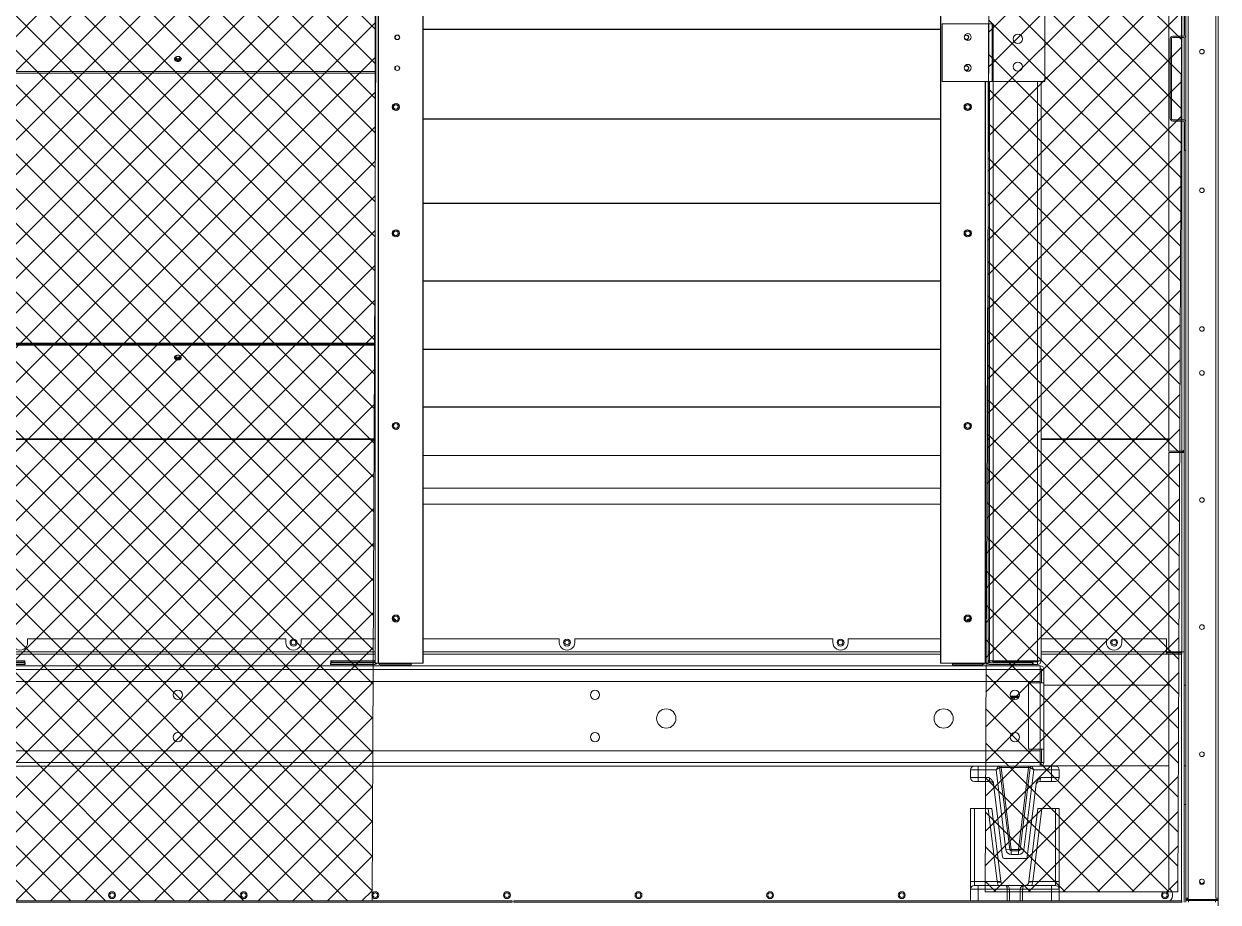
# Model space of a CAD drawing. Header units: millimetres. Extents: x 1416 to 30823, y 990 to 21785.
# Drawn here: x 21571 to 23121, y 8723 to 9863 of the extents above; entities that cross this region are included whole.
import ezdxf

# ---------------------------------------------------------------- set-up
doc = ezdxf.new("R2010")
doc.units = ezdxf.units.MM
pattern_1 = [(45, (-804834.448, -424424.915), (-22.4506403, 22.4506403), []), (135, (-804834.448, -424424.915), (-22.4506403, -22.4506403), [])]

# ---------------------------------------------------------------- blocks, each defined once
blk = doc.blocks.new('2')
at = {"lineweight": 5}
h = blk.add_hatch(dxfattribs=at)
h.set_pattern_fill('ANSI37', scale=10)
h.set_pattern_definition(pattern_1)
h.paths.add_polyline_path([(23068.2, 8736.4), (23076.6, 10658.7), (22826.6, 10658.7), (22818.2, 8736.4)])
h = blk.add_hatch(dxfattribs=at)
h.set_pattern_fill('ANSI37', scale=10)
h.set_pattern_definition(pattern_1)
h.paths.add_polyline_path([(22022.6, 8724.6), (22031, 10646.8), (21518.6, 10646.8), (21510.2, 8724.6)])
at = {"color": 7, "lineweight": 20}
for p, q in [((23078.6, 8728.1), (23078.6, 11569.9)), ((23081.7, 8728.1), (23081.7, 11569.9)), ((23117.5, 8728.1), (23117.5, 11569.9)), ((23120.6, 8728.1), (23120.6, 11569.9)), ((22030.3, 9033.1), (22030.3, 10446.6)), ((22030.8, 9033.1), (22030.8, 10446.6)), ((22088.3, 9033.1), (22088.3, 10446.6)), ((22088.8, 9033.1), (22088.8, 10446.6)), ((22760.4, 9033.1), (22760.4, 10446.6)), ((22760.9, 9033.1), (22760.9, 10446.6)), ((22026.8, 9033.1), (22026.8, 10445.4)), ((20651.5, 9029.6), (22889.7, 9029.6)), ((20651.5, 9024.9), (22889.7, 9024.9)), ((20651.5, 9009.6), (22889.7, 9009.6)), ((22889.7, 8919.6), (20651.5, 8919.6)), ((22889.7, 8904.3), (20651.5, 8904.3)), ((22889.7, 8899.6), (20651.5, 8899.6))]:
    blk.add_line(p, q, dxfattribs=at)
at = {"color": 7, "lineweight": 20, "ltscale": 0.063889}
blk.add_line((22895.7, 9903.1), (22895.7, 9788.1), dxfattribs=at)
at = {"color": 7, "lineweight": 20, "ltscale": 0.316783}
blk.add_line((23056.6, 9878.7), (23056.6, 9308.5), dxfattribs=at)
at = {"color": 7, "lineweight": 20, "ltscale": 0.017627}
blk.add_line((23073.5, 9847), (23073.5, 9878.7), dxfattribs=at)
at = {"color": 7, "lineweight": 20, "ltscale": 0.018559}
blk.add_line((23076.6, 9847.5), (23076.6, 9880.9), dxfattribs=at)
at = {"color": 7, "lineweight": 20, "ltscale": 0.0205}
for p, q in [((23077, 9848.5), (23077, 9885.4)), ((23077, 9735.5), (23077, 9698.6))]:
    blk.add_line(p, q, dxfattribs=at)
at = {"color": 7, "lineweight": 20, "ltscale": 0.033333}
for p, q in [((22822.5, 9863.1), (22762.5, 9863.1)), ((22762.5, 9788.1), (22822.5, 9788.1))]:
    blk.add_line(p, q, dxfattribs=at)
at = {"color": 7, "lineweight": 20, "ltscale": 0.041667}
for p, q in [((22762.5, 9788.1), (22762.5, 9863.1)), ((22822.5, 9863.1), (22822.5, 9788.1)), ((22827.2, 9863.1), (22827.2, 9788.1)), ((22828.7, 9863.1), (22828.7, 9788.1))]:
    blk.add_line(p, q, dxfattribs=at)
at = {"color": 7, "lineweight": 20, "ltscale": 0.002611}
for p, q in [((22822.5, 9863.1), (22827.2, 9863.1)), ((22822.5, 9788.1), (22827.2, 9788.1)), ((22823.9, 9036.3), (22828.6, 9036.3)), ((22890.9, 9036.3), (22886.2, 9036.3)), ((22889.7, 9024.9), (22889.7, 9029.6)), ((22889.7, 9007.6), (22894.4, 9007.6)), ((22889.7, 8921.6), (22894.4, 8921.6)), ((22889.7, 8904.3), (22889.7, 8899.6))]:
    blk.add_line(p, q, dxfattribs=at)
at = {"color": 7, "lineweight": 20, "ltscale": 0.039056}
blk.add_line((22895.7, 9788.1), (22895.7, 9858.4), dxfattribs=at)
at = {"color": 7, "lineweight": 20, "ltscale": 0.373111}
for p, q in [((22760.4, 9856.2), (22088.8, 9856.2)), ((22088.8, 9856.1), (22760.4, 9856.1)), ((22088.8, 9855.8), (22760.4, 9855.8)), ((22760.4, 9855.7), (22088.8, 9855.7)), ((22760.4, 9740), (22088.8, 9740)), ((22088.8, 9739.9), (22760.4, 9739.9)), ((22088.8, 9739.7), (22760.4, 9739.7)), ((22760.4, 9739.6), (22088.8, 9739.6)), ((22760.4, 9630.2), (22088.8, 9630.2)), ((22088.8, 9630.1), (22760.4, 9630.1)), ((22088.8, 9629.9), (22760.4, 9629.9)), ((22760.4, 9629.8), (22088.8, 9629.8)), ((22760.4, 9529.6), (22088.8, 9529.6)), ((22088.8, 9529.5), (22760.4, 9529.5)), ((22088.8, 9529.3), (22760.4, 9529.3)), ((22760.4, 9529.2), (22088.8, 9529.2)), ((22760.4, 9440.7), (22088.8, 9440.7)), ((22088.8, 9440.6), (22760.4, 9440.6)), ((22088.8, 9440.4), (22760.4, 9440.4)), ((22760.4, 9440.3), (22088.8, 9440.3)), ((22760.4, 9365.8), (22088.8, 9365.8)), ((22088.8, 9365.7), (22760.4, 9365.7)), ((22088.8, 9365.6), (22760.4, 9365.6)), ((22760.4, 9365.5), (22088.8, 9365.5)), ((22760.4, 9302.8), (22088.8, 9302.8)), ((22088.8, 9302.7), (22760.4, 9302.7)), ((22088.8, 9302.6), (22760.4, 9302.6)), ((22760.4, 9302.6), (22088.8, 9302.6)), ((22760.4, 9260.4), (22088.8, 9260.4)), ((22088.8, 9260.3), (22760.4, 9260.3)), ((22088.8, 9260.3), (22760.4, 9260.3)), ((22760.4, 9260.2), (22088.8, 9260.2)), ((22088.8, 9239.7), (22760.4, 9239.7)), ((22088.8, 9239.7), (22760.4, 9239.7)), ((22760.4, 9239.7), (22088.8, 9239.7)), ((22088.8, 9048), (22760.4, 9048)), ((22088.8, 9044.9), (22760.4, 9044.9))]:
    blk.add_line(p, q, dxfattribs=at)
at = {"color": 7, "lineweight": 20, "ltscale": 0.057667}
for p, q in [((23058.6, 9843.9), (23058.6, 9740.1)), ((23060.2, 9843.9), (23060.2, 9740.1))]:
    blk.add_line(p, q, dxfattribs=at)
at = {"color": 7, "lineweight": 20, "ltscale": 0.007667}
for p, q in [((23061.7, 9847), (23075.5, 9847)), ((23061.7, 9845.4), (23075.5, 9845.4)), ((23061.7, 9738.6), (23075.5, 9738.6)), ((23075.5, 9737), (23061.7, 9737))]:
    blk.add_line(p, q, dxfattribs=at)
at = {"color": 7, "lineweight": 20, "ltscale": 0.059333}
blk.add_line((23073.5, 9738.6), (23073.5, 9845.4), dxfattribs=at)
at = {"color": 7, "lineweight": 20, "ltscale": 0.059558}
blk.add_line((23076.6, 9738.4), (23076.6, 9845.6), dxfattribs=at)
at = {"color": 7, "lineweight": 20, "ltscale": 0.284666}
blk.add_line((21514.4, 9801.4), (22026.8, 9801.4), dxfattribs=at)
at = {"color": 7, "lineweight": 20, "ltscale": 0.284667}
for p, q in [((22026.8, 9798.9), (21514.4, 9798.9)), ((21514.4, 9448.7), (22026.8, 9448.7)), ((21514.4, 9447.6), (22026.8, 9447.6)), ((22026.8, 9447.2), (21514.4, 9447.2)), ((22026.8, 9446.1), (21514.4, 9446.1)), ((21514.4, 9324.5), (22026.8, 9324.5)), ((21514.4, 9323.5), (22026.8, 9323.5)), ((21514.4, 9048), (22026.8, 9048)), ((21514.4, 9044.9), (22026.8, 9044.9))]:
    blk.add_line(p, q, dxfattribs=at)
at = {"color": 7, "lineweight": 20, "ltscale": 0.419444}
for p, q in [((22818.4, 9033.1), (22818.4, 9788.1)), ((22818.9, 9033.1), (22818.9, 9788.1)), ((22822.4, 9033.1), (22822.4, 9788.1))]:
    blk.add_line(p, q, dxfattribs=at)
at = {"color": 7, "lineweight": 20, "ltscale": 5.55578e-05}
blk.add_line((22822.5, 9788.1), (22822.4, 9788.1), dxfattribs=at)
at = {"color": 7, "lineweight": 20, "ltscale": 0.000160516}
blk.add_line((22822.8, 9788.1), (22822.5, 9788.1), dxfattribs=at)
at = {"color": 7, "lineweight": 20, "ltscale": 0.000777778}
blk.add_line((22823.9, 9788.1), (22822.5, 9788.1), dxfattribs=at)
at = {"color": 7, "lineweight": 20, "ltscale": 1.1675e-05}
blk.add_line((22822.5, 9788.1), (22822.5, 9788.1), dxfattribs=at)
at = {"color": 7, "lineweight": 20, "ltscale": 0.417667}
for p, q in [((22823.9, 9036.3), (22823.9, 9788.1)), ((22828.6, 9036.3), (22828.6, 9788.1)), ((22886.2, 9036.3), (22886.2, 9788.1)), ((22890.9, 9036.3), (22890.9, 9788.1))]:
    blk.add_line(p, q, dxfattribs=at)
at = {"color": 7, "lineweight": 20, "ltscale": 0.000833333}
for p, q in [((22827.2, 9788.1), (22828.7, 9788.1)), ((23073.5, 9048), (23073.5, 9046.5)), ((22028.8, 9033.1), (22030.3, 9033.1)), ((22029.3, 9033.1), (22030.8, 9033.1)), ((22819.9, 9033.1), (22818.4, 9033.1)), ((22820.4, 9033.1), (22818.9, 9033.1)), ((22889.7, 9024.9), (22891.2, 9024.9)), ((22889.7, 8904.3), (22891.2, 8904.3)), ((23081.7, 8726.6), (23081.7, 8728.1)), ((23120.6, 8726.6), (23120.6, 8728.1))]:
    blk.add_line(p, q, dxfattribs=at)
at = {"color": 7, "lineweight": 20, "ltscale": 0.038056}
blk.add_line((22827.2, 9788.1), (22895.7, 9788.1), dxfattribs=at)
at = {"color": 7, "lineweight": 20, "ltscale": 0.037222}
blk.add_line((22895.7, 9788.1), (22828.7, 9788.1), dxfattribs=at)
at = {"color": 7, "lineweight": 20, "ltscale": 0.002667}
blk.add_line((22890.9, 9788.1), (22895.7, 9788.1), dxfattribs=at)
at = {"color": 7, "lineweight": 20, "ltscale": 1.16463e-05}
blk.add_line((22895.7, 9788.1), (22895.7, 9788.1), dxfattribs=at)
at = {"color": 7, "lineweight": 20, "ltscale": 0.238045}
blk.add_line((23073.5, 9308.5), (23073.5, 9737), dxfattribs=at)
at = {"color": 7, "lineweight": 20, "ltscale": 0.236578}
blk.add_line((23076.6, 9310.7), (23076.6, 9736.5), dxfattribs=at)
at = {"color": 7, "lineweight": 20, "ltscale": 0.000888889}
for p, q in [((23077, 9698.6), (23078.6, 9698.6)), ((23075, 9307.9), (23076.6, 9307.9)), ((23073.5, 9046.5), (23073.5, 9044.9)), ((22031.3, 9032.8), (22032.9, 9032.8)), ((22073.3, 9032.8), (22073.3, 9031.2)), ((22775.9, 9031.2), (22775.9, 9032.8)), ((22814.8, 9032.8), (22814.8, 9031.2)), ((23081.7, 8725), (23081.7, 8726.6)), ((23120.6, 8725), (23120.6, 8726.6)), ((22204.6, 8724.6), (22204.6, 8723)), ((22206.6, 8723), (22206.6, 8724.6)), ((23073.6, 8723), (23073.6, 8724.6))]:
    blk.add_line(p, q, dxfattribs=at)
at = {"color": 7, "lineweight": 20, "ltscale": 0.000833656}
for p, q in [((22822.4, 9324.5), (22823.9, 9324.5)), ((22822.4, 9323.5), (22823.9, 9323.5))]:
    blk.add_line(p, q, dxfattribs=at)
at = {"color": 7, "lineweight": 20, "ltscale": 0.092056}
for p, q in [((22890.9, 9324.5), (23056.6, 9324.5)), ((22890.9, 9323.5), (23056.6, 9323.5))]:
    blk.add_line(p, q, dxfattribs=at)
at = {"color": 7, "lineweight": 20, "ltscale": 0.008061}
blk.add_line((23076.6, 9307.9), (23076.6, 9322.4), dxfattribs=at)
at = {"color": 7, "lineweight": 20, "ltscale": 0.009389}
for p, q in [((23056.6, 9308.5), (23073.5, 9308.5)), ((23056.6, 9306.7), (23073.5, 9306.7)), ((23053.5, 9064.9), (23053.5, 9048)), ((23056.6, 9048), (23073.5, 9048)), ((23120.6, 8728.1), (23120.6, 8745))]:
    blk.add_line(p, q, dxfattribs=at)
at = {"color": 7, "lineweight": 20, "ltscale": 0.143679}
for p, q in [((23056.6, 9048), (23056.6, 9306.7)), ((23073.5, 9048), (23073.5, 9306.7)), ((23076.6, 9048), (23076.6, 9306.7))]:
    blk.add_line(p, q, dxfattribs=at)
at = {"color": 7, "lineweight": 20, "ltscale": 0.00103}
blk.add_line((23073.5, 9306.7), (23073.5, 9308.5), dxfattribs=at)
at = {"color": 7, "lineweight": 20, "ltscale": 0.001722}
for p, q in [((23076.6, 9306.7), (23073.5, 9306.7)), ((23053.5, 9044.9), (23053.5, 9048)), ((23076.6, 9048), (23073.5, 9048)), ((23078.6, 8728.1), (23081.7, 8728.1)), ((23120.6, 8728.1), (23117.5, 8728.1))]:
    blk.add_line(p, q, dxfattribs=at)
at = {"color": 7, "lineweight": 20, "ltscale": 0.00048142}
blk.add_line((23075, 9307.9), (23075, 9308.8), dxfattribs=at)
at = {"color": 7, "lineweight": 20, "ltscale": 0.000698042}
for p, q in [((23075, 9307.9), (23075, 9306.7)), ((23076.6, 9306.7), (23076.6, 9307.9))]:
    blk.add_line(p, q, dxfattribs=at)
at = {"color": 7, "lineweight": 20, "ltscale": 0.000157563}
blk.add_line((23076.3, 9309.8), (23076.6, 9309.8), dxfattribs=at)
at = {"color": 7, "lineweight": 20, "ltscale": 0.000501055}
blk.add_line((23076.6, 9309.8), (23076.6, 9310.7), dxfattribs=at)
at = {"color": 7, "lineweight": 20, "ltscale": 0.186111}
for p, q in [((21910.6, 9064.9), (21575.6, 9064.9)), ((22620.6, 9064.9), (22285.6, 9064.9))]:
    blk.add_line(p, q, dxfattribs=at)
at = {"color": 7, "lineweight": 20, "ltscale": 0.002747}
for p, q in [((21575.6, 9064.9), (21575.6, 9060)), ((21910.6, 9060), (21910.6, 9064.9)), ((21930.6, 9064.9), (21930.6, 9060)), ((22265.6, 9060), (22265.6, 9064.9)), ((22285.6, 9064.9), (22285.6, 9060)), ((22620.6, 9060), (22620.6, 9064.9)), ((22640.6, 9064.9), (22640.6, 9060)), ((22975.6, 9060), (22975.6, 9064.9)), ((22995.6, 9064.9), (22995.6, 9060))]:
    blk.add_line(p, q, dxfattribs=at)
at = {"color": 7, "lineweight": 20, "ltscale": 0.053444}
blk.add_line((22026.8, 9064.9), (21930.6, 9064.9), dxfattribs=at)
at = {"color": 7, "lineweight": 20, "ltscale": 0.098223}
blk.add_line((22265.6, 9064.9), (22088.8, 9064.9), dxfattribs=at)
at = {"color": 7, "lineweight": 20, "ltscale": 0.066555}
blk.add_line((22760.4, 9064.9), (22640.6, 9064.9), dxfattribs=at)
at = {"color": 7, "lineweight": 20, "ltscale": 0.000833626}
for p, q in [((22823.9, 9064.9), (22822.4, 9064.9)), ((22822.4, 9048), (22823.9, 9048)), ((22822.4, 9044.9), (22823.9, 9044.9)), ((22822.4, 9036.4), (22823.9, 9036.4))]:
    blk.add_line(p, q, dxfattribs=at)
at = {"color": 7, "lineweight": 20, "ltscale": 0.047056}
blk.add_line((22975.6, 9064.9), (22890.9, 9064.9), dxfattribs=at)
at = {"color": 7, "lineweight": 20, "ltscale": 0.032167}
blk.add_line((23053.5, 9064.9), (22995.6, 9064.9), dxfattribs=at)
at = {"color": 7, "lineweight": 20, "ltscale": 0.031945}
blk.add_line((21514.4, 9036.4), (21571.9, 9036.4), dxfattribs=at)
at = {"color": 7, "lineweight": 20, "ltscale": 0.031389}
for p, q in [((21514.4, 9036.4), (21570.9, 9036.4)), ((22026.8, 9036.4), (21970.3, 9036.4)), ((21515.4, 9033.6), (21571.9, 9033.6)), ((21515.4, 9031.6), (21571.9, 9031.6)), ((21515.9, 9033.6), (21572.4, 9033.6)), ((21515.9, 9031.6), (21572.4, 9031.6)), ((22025.3, 9033.6), (21968.8, 9033.6)), ((22025.3, 9031.6), (21968.8, 9031.6)), ((22025.8, 9033.6), (21969.3, 9033.6)), ((22025.8, 9031.6), (21969.3, 9031.6)), ((22823.4, 9033.6), (22879.9, 9033.6)), ((22823.4, 9031.6), (22879.9, 9031.6)), ((22823.9, 9033.6), (22880.4, 9033.6)), ((22823.9, 9031.6), (22880.4, 9031.6))]:
    blk.add_line(p, q, dxfattribs=at)
at = {"color": 7, "lineweight": 20, "ltscale": 0.001111}
for p, q in [((21570.9, 9034.4), (21570.9, 9036.4)), ((21571.9, 9034.4), (21571.9, 9036.4)), ((21969.3, 9034.4), (21969.3, 9036.4)), ((21970.3, 9034.4), (21970.3, 9036.4)), ((21571.9, 9033.6), (21571.9, 9031.6)), ((21572.4, 9033.6), (21572.4, 9031.6)), ((21968.8, 9033.6), (21968.8, 9031.6)), ((21969.3, 9033.6), (21969.3, 9031.6)), ((22026.8, 9033.1), (22028.8, 9033.1)), ((22027.3, 9033.1), (22029.3, 9033.1)), ((22821.9, 9033.1), (22819.9, 9033.1)), ((22822.4, 9033.1), (22820.4, 9033.1)), ((22879.9, 9033.6), (22879.9, 9031.6)), ((22880.4, 9033.6), (22880.4, 9031.6)), ((23076.6, 9004.8), (23078.6, 9004.8)), ((23078.6, 8899.8), (23076.6, 8899.8)), ((23076.6, 8849.8), (23078.6, 8849.8)), ((23082.1, 8723), (23082.1, 8725))]:
    blk.add_line(p, q, dxfattribs=at)
at = {"color": 7, "lineweight": 20, "ltscale": 0.031944}
blk.add_line((22026.8, 9036.4), (21969.3, 9036.4), dxfattribs=at)
at = {"color": 7, "lineweight": 20, "ltscale": 0.032}
for p, q in [((22886.2, 9036.3), (22828.6, 9036.3)), ((22886.2, 9034.8), (22828.6, 9034.8))]:
    blk.add_line(p, q, dxfattribs=at)
at = {"color": 7, "lineweight": 20, "ltscale": 0.000833335}
for p, q in [((22878.9, 9034.8), (22878.9, 9036.3)), ((22879.9, 9034.8), (22879.9, 9036.3))]:
    blk.add_line(p, q, dxfattribs=at)
at = {"color": 7, "lineweight": 20, "ltscale": 0.090334}
for p, q in [((22890.9, 9048), (23053.5, 9048)), ((22890.9, 9044.9), (23053.5, 9044.9))]:
    blk.add_line(p, q, dxfattribs=at)
at = {"color": 7, "lineweight": 20, "ltscale": 0.011111}
for p, q in [((23053.5, 9048), (23073.5, 9048)), ((23073.5, 9046.5), (23053.5, 9046.5)), ((23053.5, 9044.9), (23073.5, 9044.9))]:
    blk.add_line(p, q, dxfattribs=at)
at = {"color": 7, "lineweight": 20, "ltscale": 0.169047}
blk.add_line((23056.6, 8740.7), (23056.6, 9044.9), dxfattribs=at)
at = {"color": 7, "lineweight": 20, "ltscale": 0.177968}
blk.add_line((23073.1, 9044.9), (23073.1, 8724.6), dxfattribs=at)
at = {"color": 7, "lineweight": 20, "ltscale": 0.180579}
blk.add_line((23076.6, 9048), (23076.6, 8723), dxfattribs=at)
at = {"color": 7, "lineweight": 20, "ltscale": 0.031862}
for p, q in [((21514.6, 9034.4), (21571.9, 9034.4)), ((22026.7, 9034.4), (21969.3, 9034.4))]:
    blk.add_line(p, q, dxfattribs=at)
at = {"color": 7, "lineweight": 20, "ltscale": 0.031307}
blk.add_line((21514.6, 9034.4), (21570.9, 9034.4), dxfattribs=at)
at = {"color": 7, "lineweight": 20, "ltscale": 0.031306}
blk.add_line((22026.7, 9034.4), (21970.3, 9034.4), dxfattribs=at)
at = {"color": 7, "lineweight": 20, "ltscale": 0.032222}
for p, q in [((22030.3, 9033.1), (22088.3, 9033.1)), ((22030.8, 9033.1), (22088.8, 9033.1)), ((22818.4, 9033.1), (22760.4, 9033.1)), ((22818.9, 9033.1), (22760.9, 9033.1))]:
    blk.add_line(p, q, dxfattribs=at)
at = {"color": 7, "lineweight": 20, "ltscale": 0.000166668}
blk.add_line((22031.3, 9032.8), (22031.3, 9033.1), dxfattribs=at)
at = {"color": 7, "lineweight": 20, "ltscale": 0.000166667}
for p, q in [((22032.9, 9033.1), (22032.9, 9032.8)), ((22073.3, 9033.1), (22073.3, 9032.8)), ((22775.9, 9033.1), (22775.9, 9032.8)), ((22816.3, 9033.1), (22816.3, 9032.8))]:
    blk.add_line(p, q, dxfattribs=at)
at = {"color": 7, "lineweight": 20, "ltscale": 0.022444}
for p, q in [((22032.9, 9032.8), (22073.3, 9032.8)), ((22073.3, 9032.8), (22032.9, 9032.8)), ((22032.9, 9031.2), (22073.3, 9031.2)), ((22816.3, 9032.8), (22775.9, 9032.8))]:
    blk.add_line(p, q, dxfattribs=at)
at = {"color": 7, "lineweight": 20, "ltscale": 0.000444384}
blk.add_line((22073.3, 9032.8), (22073.3, 9032), dxfattribs=at)
at = {"color": 7, "lineweight": 20, "ltscale": 0.021611}
for p, q in [((22814.8, 9032.8), (22775.9, 9032.8)), ((22814.8, 9031.2), (22775.9, 9031.2)), ((23120.6, 8726.6), (23081.7, 8726.6)), ((23120.6, 8726.6), (23081.7, 8726.6)), ((23120.6, 8725), (23081.7, 8725))]:
    blk.add_line(p, q, dxfattribs=at)
at = {"color": 7, "lineweight": 20, "ltscale": 0.000961948}
blk.add_line((22822.6, 9034.4), (22824.3, 9034.4), dxfattribs=at)
blk.add_line((22822.6, 9034.4), (22824.3, 9034.4), dxfattribs=at)
at = {"color": 7, "lineweight": 20, "ltscale": 0.003222}
blk.add_line((22886.2, 9031.6), (22880.4, 9031.6), dxfattribs=at)
at = {"color": 7, "lineweight": 20, "ltscale": 0.001778}
for p, q in [((22886.2, 9034.8), (22886.2, 9031.6)), ((22894.4, 9024.9), (22891.2, 9024.9)), ((22891.2, 8904.3), (22894.4, 8904.3))]:
    blk.add_line(p, q, dxfattribs=at)
at = {"color": 7, "lineweight": 20, "ltscale": 0.009611}
for p, q in [((22889.7, 9007.6), (22889.7, 9024.9)), ((22891.2, 9024.9), (22891.2, 9007.6)), ((22894.4, 9007.6), (22894.4, 9024.9)), ((22889.7, 8904.3), (22889.7, 8921.6)), ((22891.2, 8921.6), (22891.2, 8904.3)), ((22894.4, 8904.3), (22894.4, 8921.6))]:
    blk.add_line(p, q, dxfattribs=at)
at = {"color": 7, "lineweight": 20, "ltscale": 0.0085}
for p, q in [((22889.7, 9009.6), (22889.7, 9024.9)), ((22889.7, 9007.6), (22874.4, 9007.6)), ((22874.4, 8921.6), (22889.7, 8921.6)), ((22889.7, 8904.3), (22889.7, 8919.6))]:
    blk.add_line(p, q, dxfattribs=at)
at = {"color": 7, "lineweight": 20, "ltscale": 0.047778}
for p, q in [((22874.4, 9007.6), (22874.4, 8921.6)), ((22889.7, 9007.6), (22889.7, 8921.6)), ((22894.4, 9007.6), (22894.4, 8921.6))]:
    blk.add_line(p, q, dxfattribs=at)
at = {"color": 7, "lineweight": 20, "ltscale": 0.006331}
blk.add_line((22851.2, 8990.2), (22862.6, 8990.2), dxfattribs=at)
at = {"color": 7, "lineweight": 20, "ltscale": 0.090111}
blk.add_line((22894.4, 9004.8), (23056.6, 9004.8), dxfattribs=at)
at = {"color": 7, "lineweight": 20, "ltscale": 0.002982}
for p, q in [((22856.9, 8989.4), (22851.6, 8989.4)), ((22862.3, 8989.4), (22856.9, 8989.4))]:
    blk.add_line(p, q, dxfattribs=at)
at = {"color": 7, "lineweight": 20, "ltscale": 0.002791}
for p, q in [((22856.9, 8988.8), (22851.9, 8988.8)), ((22861.9, 8988.8), (22856.9, 8988.8))]:
    blk.add_line(p, q, dxfattribs=at)
at = {"color": 7, "lineweight": 20, "ltscale": 0.002778}
for p, q in [((22809.4, 8899.6), (22809.4, 8894.6)), ((22909.4, 8899.6), (22904.4, 8899.6)), ((22904.4, 8899.6), (22904.4, 8894.6)), ((22809.4, 8884.6), (22809.4, 8879.6)), ((22904.4, 8884.6), (22904.4, 8879.6)), ((22809.4, 8879.6), (22804.4, 8879.6)), ((22909.4, 8879.6), (22904.4, 8879.6)), ((22804.4, 8844.6), (22799.4, 8844.6)), ((22914.4, 8844.6), (22909.4, 8844.6)), ((22850.2, 8791.3), (22845.2, 8790.7)), ((22852.2, 8789.6), (22852.2, 8784.6)), ((22861.6, 8789.6), (22861.6, 8784.6)), ((22863.6, 8791.3), (22868.6, 8790.7)), ((22804.4, 8749.6), (22799.4, 8749.6)), ((22804.4, 8744.6), (22804.4, 8749.6)), ((22809.4, 8744.6), (22804.4, 8744.6)), ((22809.4, 8744.6), (22809.4, 8739.6)), ((22833.8, 8749.6), (22838.7, 8750.2)), ((22880.1, 8749.6), (22875.1, 8750.2)), ((22904.4, 8744.6), (22904.4, 8739.6)), ((22909.4, 8744.6), (22904.4, 8744.6)), ((22909.4, 8749.6), (22914.4, 8749.6)), ((22909.4, 8749.6), (22909.4, 8744.6))]:
    blk.add_line(p, q, dxfattribs=at)
at = {"color": 7, "lineweight": 20, "ltscale": 0.003145}
for p, q in [((22832.5, 8894.6), (22835.2, 8899.6)), ((22832.5, 8894.6), (22837.1, 8897.8)), ((22881.3, 8894.6), (22876.7, 8897.8)), ((22881.3, 8894.6), (22878.7, 8899.6))]:
    blk.add_line(p, q, dxfattribs=at)
at = {"color": 7, "lineweight": 20, "ltscale": 0.059604}
for p, q in [((22837.1, 8897.8), (22850.2, 8791.3)), ((22839.1, 8897.8), (22852.2, 8791.3)), ((22874.7, 8897.8), (22861.6, 8791.3)), ((22863.6, 8791.3), (22876.7, 8897.8))]:
    blk.add_line(p, q, dxfattribs=at)
at = {"color": 7, "lineweight": 20, "ltscale": 0.000975701}
for p, q in [((22839.1, 8899.6), (22839.1, 8897.8)), ((22874.7, 8899.6), (22874.7, 8897.8)), ((22852.2, 8791.3), (22852.2, 8789.6)), ((22861.6, 8791.3), (22861.6, 8789.6))]:
    blk.add_line(p, q, dxfattribs=at)
at = {"color": 7, "lineweight": 20, "ltscale": 0.019777}
blk.add_line((22874.7, 8897.8), (22839.1, 8897.8), dxfattribs=at)
at = {"color": 7, "lineweight": 20, "ltscale": 0.008167}
blk.add_line((22904.4, 8899.6), (22889.7, 8899.6), dxfattribs=at)
at = {"color": 7, "lineweight": 20, "ltscale": 0.0919}
blk.add_line((23056.6, 8899.8), (22891.2, 8899.8), dxfattribs=at)
at = {"color": 7, "lineweight": 20, "ltscale": 0.005556}
for p, q in [((22799.4, 8894.6), (22799.4, 8884.6)), ((22809.4, 8894.6), (22799.4, 8894.6)), ((22809.4, 8884.6), (22799.4, 8884.6)), ((22809.4, 8894.6), (22809.4, 8884.6)), ((22914.4, 8894.6), (22904.4, 8894.6)), ((22904.4, 8894.6), (22904.4, 8884.6)), ((22914.4, 8884.6), (22904.4, 8884.6)), ((22914.4, 8894.6), (22914.4, 8884.6)), ((22914.4, 8749.6), (22914.4, 8739.6)), ((22809.4, 8739.6), (22799.4, 8739.6)), ((22914.4, 8739.6), (22904.4, 8739.6))]:
    blk.add_line(p, q, dxfattribs=at)
at = {"color": 7, "lineweight": 20, "ltscale": 0.01282}
for p, q in [((22832.5, 8894.6), (22809.4, 8894.6)), ((22904.4, 8894.6), (22881.3, 8894.6))]:
    blk.add_line(p, q, dxfattribs=at)
at = {"color": 7, "lineweight": 20, "ltscale": 0.007694}
for p, q in [((22809.4, 8884.6), (22823.3, 8884.6)), ((22904.4, 8884.6), (22890.6, 8884.6))]:
    blk.add_line(p, q, dxfattribs=at)
at = {"color": 7, "lineweight": 20, "ltscale": 0.00286}
for p, q in [((22824.5, 8879.6), (22823.3, 8884.6)), ((22890.6, 8884.6), (22889.3, 8879.6)), ((22833.8, 8749.6), (22835, 8744.6)), ((22880.1, 8749.6), (22878.8, 8744.6))]:
    blk.add_line(p, q, dxfattribs=at)
at = {"color": 7, "lineweight": 20, "ltscale": 0.058129}
for p, q in [((22832.5, 8894.6), (22845.2, 8790.7)), ((22868.6, 8790.7), (22881.3, 8894.6))]:
    blk.add_line(p, q, dxfattribs=at)
at = {"color": 7, "lineweight": 20, "ltscale": 0.008376}
for p, q in [((22809.4, 8879.6), (22824.5, 8879.6)), ((22904.4, 8879.6), (22889.3, 8879.6))]:
    blk.add_line(p, q, dxfattribs=at)
at = {"color": 7, "lineweight": 20, "ltscale": 0.053282}
for p, q in [((22841, 8781.3), (22829.3, 8876.5)), ((22872.9, 8781.3), (22884.5, 8876.5))]:
    blk.add_line(p, q, dxfattribs=at)
at = {"color": 7, "lineweight": 20, "ltscale": 0.052778}
for p, q in [((22799.4, 8844.6), (22799.4, 8749.6)), ((22804.4, 8844.6), (22804.4, 8749.6)), ((22909.4, 8749.6), (22909.4, 8844.6)), ((22914.4, 8749.6), (22914.4, 8844.6))]:
    blk.add_line(p, q, dxfattribs=at)
at = {"color": 7, "lineweight": 20, "ltscale": 0.009824}
for p, q in [((22804.4, 8844.6), (22822.1, 8844.6)), ((22909.4, 8844.6), (22891.7, 8844.6))]:
    blk.add_line(p, q, dxfattribs=at)
at = {"color": 7, "lineweight": 20, "ltscale": 0.053174}
for p, q in [((22833.8, 8749.6), (22822.1, 8844.6)), ((22880.1, 8749.6), (22891.7, 8844.6))]:
    blk.add_line(p, q, dxfattribs=at)
at = {"color": 7, "lineweight": 20, "ltscale": 0.002799}
for p, q in [((22827.1, 8844.6), (22822.1, 8844.6)), ((22886.7, 8844.6), (22891.7, 8844.6))]:
    blk.add_line(p, q, dxfattribs=at)
at = {"color": 7, "lineweight": 20, "ltscale": 0.052833}
for p, q in [((22838.7, 8750.2), (22827.1, 8844.6)), ((22875.1, 8750.2), (22886.7, 8844.6))]:
    blk.add_line(p, q, dxfattribs=at)
at = {"color": 7, "lineweight": 20, "ltscale": 0.005249}
for p, q in [((22852.2, 8791.3), (22861.6, 8791.3)), ((22861.6, 8789.6), (22852.2, 8789.6)), ((22861.6, 8784.6), (22852.2, 8784.6))]:
    blk.add_line(p, q, dxfattribs=at)
at = {"color": 7, "lineweight": 20, "ltscale": 0.015502}
blk.add_line((22870.9, 8779.6), (22843, 8779.6), dxfattribs=at)
at = {"color": 7, "lineweight": 20, "ltscale": 0.005554}
blk.add_line((22799.4, 8739.6), (22799.4, 8749.6), dxfattribs=at)
at = {"color": 7, "lineweight": 20, "ltscale": 0.016305}
for p, q in [((22804.4, 8749.6), (22833.8, 8749.6)), ((22880.1, 8749.6), (22909.4, 8749.6))]:
    blk.add_line(p, q, dxfattribs=at)
at = {"color": 7, "lineweight": 20, "ltscale": 0.019722}
for p, q in [((22809.4, 8744.6), (22844.9, 8744.6)), ((22904.4, 8744.6), (22868.9, 8744.6))]:
    blk.add_line(p, q, dxfattribs=at)
at = {"color": 7, "lineweight": 20, "ltscale": 0.002757}
blk.add_line((22838.9, 8749), (22833.9, 8749), dxfattribs=at)
at = {"color": 7, "lineweight": 20, "ltscale": 0.000682136}
for p, q in [((22838.7, 8750.2), (22838.9, 8749)), ((22875.1, 8750.2), (22875, 8749))]:
    blk.add_line(p, q, dxfattribs=at)
at = {"color": 7, "lineweight": 20, "ltscale": 3.0969e-05}
blk.add_line((22840.6, 8745.8), (22840.6, 8745.8), dxfattribs=at)
at = {"color": 7, "lineweight": 20, "ltscale": 7.47467e-06}
blk.add_line((22843.9, 8744.6), (22843.9, 8744.6), dxfattribs=at)
at = {"color": 7, "lineweight": 20, "ltscale": 0.013331}
blk.add_line((22868.9, 8744.6), (22844.9, 8744.6), dxfattribs=at)
at = {"color": 7, "lineweight": 20, "ltscale": 0.008333}
for p, q in [((22799.4, 8724.6), (22799.4, 8739.6)), ((22809.4, 8724.6), (22809.4, 8739.6)), ((22846.9, 8724.6), (22846.9, 8739.6)), ((22849.9, 8724.6), (22849.9, 8739.6)), ((22863.9, 8724.6), (22863.9, 8739.6)), ((22866.9, 8724.6), (22866.9, 8739.6)), ((22904.4, 8724.6), (22904.4, 8739.6)), ((22914.4, 8724.6), (22914.4, 8739.6))]:
    blk.add_line(p, q, dxfattribs=at)
at = {"color": 7, "lineweight": 20, "ltscale": 0.020833}
for p, q in [((22809.4, 8739.6), (22846.9, 8739.6)), ((22904.4, 8739.6), (22866.9, 8739.6))]:
    blk.add_line(p, q, dxfattribs=at)
at = {"color": 7, "lineweight": 20, "ltscale": 0.001667}
for p, q in [((22849.9, 8739.6), (22846.9, 8739.6)), ((22866.9, 8739.6), (22863.9, 8739.6))]:
    blk.add_line(p, q, dxfattribs=at)
at = {"color": 7, "lineweight": 20, "ltscale": 0.007778}
blk.add_line((22863.9, 8739.6), (22849.9, 8739.6), dxfattribs=at)
at = {"color": 7, "lineweight": 20, "ltscale": 0.002805}
blk.add_line((23078.6, 8723), (23078.6, 8728), dxfattribs=at)
at = {"color": 7, "lineweight": 20, "ltscale": 0.482222}
for p, q in [((22204.6, 8724.6), (21336.6, 8724.6)), ((22204.6, 8723), (21336.6, 8723))]:
    blk.add_line(p, q, dxfattribs=at)
at = {"color": 7, "lineweight": 20, "ltscale": 0.481667}
for p, q in [((22206.6, 8724.6), (23073.6, 8724.6)), ((22206.6, 8723), (23073.6, 8723))]:
    blk.add_line(p, q, dxfattribs=at)
at = {"color": 7, "lineweight": 20, "ltscale": 0.001199}
blk.add_line((23117.1, 8725), (23117.1, 8722.8), dxfattribs=at)
at = {"color": 7, "lineweight": 20, "ltscale": 0.003722}
blk.add_line((23120.6, 8725), (23120.6, 8718.3), dxfattribs=at)
blk.add_line((23120.6, 8725), (23120.6, 8718.3), dxfattribs=at)
at = {"color": 0, "lineweight": 20}
for points in [[(22826.6, 10658.7), (23076.6, 10658.7), (23068.2, 8736.4), (22818.2, 8736.4)], [(21518.6, 10646.8), (22031, 10646.8), (22022.6, 8724.6), (21510.2, 8724.6)]]:
    blk.add_lwpolyline(points, close=True, dxfattribs=at)
at = {"color": 7, "lineweight": 20}
for centre, radius in [((22055.1, 9845.6), 3), ((22055.6, 9845.6), 3), ((22795.7, 9846), 4.5), ((22860.7, 9843.6), 6), ((23099.6, 9827), 3), ((22860.7, 9807.6), 6), ((22055.1, 9805.6), 3), ((22055.6, 9805.6), 3), ((22795.7, 9806), 4.5), ((22053.3, 9755.2), 4.5), ((22053.8, 9755.2), 4.5), ((22053.3, 9755.2), 3), ((22795.4, 9755.2), 4.5), ((22795.9, 9755.2), 4.5), ((22795.9, 9755.2), 3), ((23099.6, 9647), 3), ((22053.3, 9591.2), 4.5), ((22053.8, 9591.2), 4.5), ((22053.3, 9591.2), 3), ((22795.4, 9591.2), 4.5), ((22795.9, 9591.2), 4.5), ((22795.9, 9591.2), 3), ((23099.6, 9467), 3), ((23099.6, 9410), 3), ((22053.3, 9341.2), 4.5), ((22053.8, 9341.2), 4.5), ((22053.3, 9341.2), 3), ((22795.4, 9341.2), 4.5), ((22795.9, 9341.2), 4.5), ((22795.9, 9341.2), 3), ((23099.6, 9245), 3), ((22053.3, 9091.2), 4.5), ((22053.8, 9091.2), 4.5), ((22053.3, 9091.2), 3), ((22795.4, 9091.2), 4.5), ((22795.9, 9091.2), 4.5), ((22795.9, 9091.2), 3), ((23099.6, 9080), 3), ((21920.6, 9059.9), 4.5), ((21920.6, 9060), 3), ((22275.6, 9059.9), 4.5), ((22275.6, 9060), 3), ((22630.6, 9059.9), 4.5), ((22630.6, 9060), 3), ((22985.6, 9059.9), 4.5), ((22985.6, 9060), 3), ((21770.6, 8992.1), 6), ((22311.9, 8992.1), 6), ((22856.9, 8992.1), 6), ((22404.4, 8961.4), 12.5), ((22764.4, 8961.4), 12.5), ((21770.6, 8937.1), 6), ((22311.9, 8937.1), 6), ((22856.9, 8937.1), 6), ((23099.6, 8915), 3), ((21685.2, 8732), 4.5), ((21685.2, 8732), 3), ((21856, 8732), 4.5), ((21856, 8732), 3), ((22026.8, 8732), 4.5), ((22026.8, 8732), 3), ((22197.6, 8732), 4.5), ((22197.6, 8732), 3), ((22368.4, 8732), 4.5), ((22368.4, 8732), 3), ((22539.2, 8732), 4.5), ((22539.2, 8732), 3), ((22710, 8732), 4.5), ((22710, 8732), 3), ((23051.6, 8732), 4.5), ((23051.6, 8732), 3)]:
    blk.add_circle(centre, radius, dxfattribs=at)
for centre, radius, start, end in [((22794.1, 9845.6), 3, 224.4929, 163.5797), ((22794.1, 9845.9), 3, 209.0999, 295.3866), ((22793.6, 9845.6), 3, 249.3987, 132.1701), ((23061.7, 9843.9), 3.1, 90, 180), ((23061.7, 9843.9), 1.5, 90, 180), ((23075.5, 9848.5), 1.5, 270, 0), ((23075.5, 9848.5), 3.1, 270, 359.3165), ((22794.1, 9805.6), 3, 224.4929, 163.5797), ((22794.1, 9805.9), 3, 209.0999, 295.3866), ((22793.6, 9805.6), 3, 249.3987, 132.1701), ((23061.7, 9740.1), 3.1, 180, 270), ((23061.7, 9740.1), 1.5, 180, 270), ((23075.5, 9735.5), 3.1, 0.6835, 90), ((23075.5, 9735.5), 1.5, 0, 90), ((23117.5, 9431.9), 3.1, 0, 0.1902), ((21565.6, 9060), 10, 179.9999, 0), ((21920.6, 9060), 10, 179.9999, 0), ((22275.6, 9060), 10, 179.9999, 0), ((22630.6, 9060), 10, 179.9999, 0), ((22985.6, 9060), 10, 179.9999, 0), ((22025.8, 9037.9), 1.5, 270, 311.777), ((22823.4, 9037.9), 1.5, 228.1564, 270), ((22828.6, 9036.3), 4.7, 180, 215.054), ((22828.6, 9036.3), 1.5, 180, 270), ((22886.2, 9036.3), 4.7, 270, 0), ((22886.2, 9036.3), 1.5, 270, 0), ((22025.3, 9035.1), 1.5, 270, 0), ((22025.3, 9035.1), 3.5, 270, 325.1502), ((22025.8, 9035.1), 1.5, 270, 311.8103), ((22025.8, 9035.1), 3.5, 270, 325.1501), ((22032.9, 9032.8), 1.6, 180, 270), ((22814.8, 9034.3), 3.1, 270, 337.2261), ((22823.4, 9035.1), 3.5, 214.8499, 270), ((22823.9, 9035.1), 3.5, 214.8498, 270), ((22823.9, 9035.1), 1.5, 180, 270), ((22823.4, 9035.1), 1.5, 228.1896, 270), ((22828.6, 9036.3), 4.7, 269.1104, 270), ((22889.7, 9024.9), 4.7, 0, 90), ((22889.7, 9024.9), 1.5, 0, 90), ((21737.8, 8904.3), 4.7, 269.7157, 270), ((21803.4, 8904.3), 4.7, 270, 270.2843), ((22804.4, 8894.6), 5, 90, 180), ((22824.1, 8904.3), 4.7, 269.7193, 270), ((22835.2, 8897.6), 2, 7, 90), ((22878.7, 8897.6), 2, 90, 173), ((22889.7, 8904.3), 1.5, 270, 0), ((22889.7, 8904.3), 4.7, 270, 0), ((22909.4, 8894.6), 5, 0, 90), ((22804.4, 8884.6), 5, 180, 270), ((22909.4, 8884.6), 5, 270, 0), ((22824.5, 8874.6), 5, 7, 90), ((22889.3, 8874.6), 5, 90, 173), ((22852.2, 8791.6), 7, 187, 270), ((22852.2, 8791.6), 2, 187, 270), ((22861.6, 8791.6), 2, 270, 353), ((22861.6, 8791.6), 7, 270, 353), ((22843, 8781.6), 2, 187, 270), ((22870.9, 8781.6), 2, 270, 353), ((22804.4, 8739.6), 5, 90, 180), ((22843.8, 8749.6), 4.97, 189.5376, 207.8079), ((22843.9, 8749.8), 5.19, 266.0466, 269.6153), ((22844.9, 8739.6), 5, 360, 90), ((22868.9, 8739.6), 5, 90, 180), ((22870, 8749.6), 5, 270.1925, 332.2505), ((22870, 8749.6), 4.97, 332.1984, 350.4499), ((22869.9, 8749.6), 5.08, 332.5082, 341.5499), ((22870, 8749.6), 5, 341.2438, 352.9996), ((22909.4, 8739.6), 5, 0, 90), ((23099.6, 8750), 3, 350.4059, 350.3998), ((23099.6, 8749), 3, 170.4059, 9.5941), ((23051.6, 8732), 10, 312.269, 59.9997), ((23081.7, 8728.1), 3.1, 180, 270), ((23081.7, 8728.1), 1.5, 180, 270)]:
    blk.add_arc(centre, radius, start, end, dxfattribs=at)
for centre, major_axis, ratio, start_param, end_param in [((21770.6, 9817.5), (-4.5, 0), 0.7178, 4.212389, 6.283156), ((21770.6, 9817.5), (-4.5, 0), 0.7178, 6.283156, 9.424749), ((21770.6, 9818.7), (-4.5, 0), 0.7178, 0.173307, 2.968286), ((21770.6, 9818.7), (-3, 0), 0.7178, 5.032424, 6.283156), ((21770.6, 9818.7), (-3, 0), 0.7178, 6.283156, 9.424749), ((21770.6, 9820), (-3, 0), 0.7178, 0.329242, 2.812351), ((21770.6, 9818.7), (-3, 0), 0.7178, 4.212389, 4.393253), ((21770.6, 9818.7), (-3, 0), 0.7178, 3.141564, 4.212389), ((21770.6, 9817.5), (-4.5, 0), 0.7178, 3.141564, 4.212389), ((21770.6, 9429.9), (-4.5, 0), 0.7178, 4.212389, 6.283156), ((21770.6, 9429.9), (-4.5, 0), 0.7178, 6.283156, 9.424749), ((21770.6, 9431), (-4.5, 0), 0.7178, 0.173307, 2.968286), ((21770.6, 9431), (-3, 0), 0.7178, 5.032424, 6.283156), ((21770.6, 9431), (-3, 0), 0.7178, 6.283156, 7.353982), ((21770.6, 9432.4), (-3, 0), 0.7178, 0.329242, 1.070796), ((21770.6, 9432.4), (-3, 0), 0.7178, 1.070796, 2.812351), ((21770.6, 9431), (-3, 0), 0.7178, 1.070796, 3.141564), ((21770.6, 9431), (-3, 0), 0.7178, 3.141564, 4.393253), ((21770.6, 9429.9), (-4.5, 0), 0.7178, 3.141564, 4.212389), ((23073.5, 9310.7), (3.1, 0), 0.69625, 4.712389, 6.283185), ((22050.3, 9088.4), (3, 0), 0.866065, 0.5, 1.567916), ((22050.3, 9087.6), (3, 0), 0.866065, 0.243721, 1.509694), ((22049.3, 9086.3), (-4.5, 0), 0.866025, 3.678767, 4.44056), ((22050.3, 9088.4), (3, 0), 0.866065, 0.000029, 0.5), ((22050.3, 9088.4), (3, 0), 0.866065, 6.216067, 6.283214), ((22797.9, 9088.3), (-3, 0), 0.866065, 4.383305, 6.261411), ((22797.9, 9087.5), (-3, 0), 0.866065, 4.455933, 5.966795), ((22798.9, 9086.2), (4.5, 0), 0.866025, 1.715156, 2.580649), ((22839.2, 8897.6), (2.04, -0.25), 0.114003, 1.614037, 3.169971), ((22874.7, 8897.6), (2.04, 0.25), 0.114003, 6.254805, 7.810755), ((23073.1, 8847.7), (-3.5, 0), 0.999957, 3.141593, 3.156018), ((23073.1, 8842.1), (-3.5, 0), 0.999957, 3.141593, 3.156996), ((23073.1, 8809.5), (3.5, 0), 0.999957, 6.280156, 6.283185), ((23073.1, 8809.2), (3.5, 0), 0.999957, 6.278577, 6.283185), ((23073.1, 8804.6), (-3.5, 0), 0.999957, 3.122646, 3.141593), ((23073.1, 8803.6), (-3.5, 0), 0.999957, 3.131591, 3.141593), ((22852.2, 8791.6), (-1.99, -0.24), 0.120974, 0, 1.555944), ((22861.6, 8791.6), (-1.99, 0.24), 0.120974, 1.585649, 3.141593), ((23073.1, 8798.9), (3.5, 0), 0.999957, 6.270899, 6.283185), ((23073.1, 8798.6), (3.5, 0), 0.999957, 6.270774, 6.283185), ((22909.4, 8748.4), (-5, 0), 0.121869, 3.141593, 3.147831), ((23073.1, 8749.5), (-3.5, 0), 0.999985, 3.141593, 3.145729), ((23073.1, 8744.5), (3.5, 0), 0.999966, 0, 0.019434)]:
    blk.add_ellipse(centre, major_axis=major_axis, ratio=ratio, start_param=start_param, end_param=end_param, dxfattribs=at)
for points, knots in [([(22829.3, 8876.5), (22829.3, 8876.9), (22829.2, 8877.2), (22829.1, 8877.6), (22828.9, 8878.2), (22828.6, 8878.9), (22828.4, 8879.2), (22828.1, 8879.9), (22827.6, 8880.5), (22827.4, 8880.8), (22826.9, 8881.4), (22826.3, 8882), (22826, 8882.3), (22825.4, 8882.9), (22824.7, 8883.4), (22824.4, 8883.7), (22823.9, 8884.1), (22823.5, 8884.4), (22823.4, 8884.5), (22823.4, 8884.5), (22823.3, 8884.6)], [0, 0, 0, 0, 0, 0, 2.255207, 2.255207, 2.255207, 4.814432, 4.814432, 4.814432, 7.821683, 7.821683, 7.821683, 11.452376, 11.452376, 11.452376, 15.709177, 15.709177, 15.709177, 16.735649, 16.735649, 16.735649, 16.735649, 16.735649, 16.735649]), ([(22884.5, 8876.5), (22884.6, 8876.9), (22884.7, 8877.2), (22884.7, 8877.6), (22885, 8878.2), (22885.2, 8878.9), (22885.4, 8879.2), (22885.8, 8879.9), (22886.2, 8880.5), (22886.4, 8880.8), (22887, 8881.4), (22887.5, 8882), (22887.8, 8882.3), (22888.5, 8882.9), (22889.1, 8883.4), (22889.5, 8883.7), (22889.9, 8884.1), (22890.3, 8884.4), (22890.4, 8884.5), (22890.5, 8884.5), (22890.6, 8884.6)], [0, 0, 0, 0, 0, 0, 2.255203, 2.255203, 2.255203, 4.814439, 4.814439, 4.814439, 7.821689, 7.821689, 7.821689, 11.45238, 11.45238, 11.45238, 15.709201, 15.709201, 15.709201, 16.735664, 16.735664, 16.735664, 16.735664, 16.735664, 16.735664]), ([(22844.9, 8744.6), (22845.2, 8744.6), (22845.4, 8744.5), (22845.7, 8744.3), (22846.1, 8743.7), (22846.5, 8742.9), (22846.6, 8742.4), (22846.8, 8741.5), (22846.9, 8740.6), (22846.9, 8740.3), (22846.9, 8739.9), (22846.9, 8739.6)], [0, 0, 0, 0, 0, 0, 4.851619, 4.851619, 4.851619, 10.10657, 10.10657, 10.10657, 12.990712, 12.990712, 12.990712, 12.990712, 12.990712, 12.990712]), ([(22868.9, 8744.6), (22868.7, 8744.6), (22868.4, 8744.5), (22868.2, 8744.3), (22867.7, 8743.7), (22867.4, 8742.9), (22867.2, 8742.4), (22867, 8741.5), (22867, 8740.6), (22866.9, 8740.3), (22866.9, 8739.9), (22866.9, 8739.6)], [0, 0, 0, 0, 0, 0, 4.851619, 4.851619, 4.851619, 10.10657, 10.10657, 10.10657, 12.990712, 12.990712, 12.990712, 12.990712, 12.990712, 12.990712]), ([(22880.1, 8749.6), (22879.8, 8749.6), (22879.5, 8749.6), (22879.2, 8749.6), (22878.3, 8749.5), (22877.4, 8749.4), (22876.9, 8749.4), (22876, 8749.2), (22875.4, 8749.1), (22875.2, 8749.1), (22875.1, 8749), (22875, 8749), (22875, 8749), (22875, 8749), (22875, 8749)], [0, 0, 0, 0, 0, 0, 2.323978, 2.323978, 2.323978, 6.808415, 6.808415, 6.808415, 9.743725, 9.743725, 9.743725, 9.789193, 9.789193, 9.789193, 9.789193, 9.789193, 9.789193])]:
    blk.add_open_spline(points, degree=5, knots=knots, dxfattribs=at)

msp = doc.modelspace()

# ---------------------------------------------------------------- block references
msp.add_blockref('2', (0, 0))

doc.saveas('drawing.dxf')
